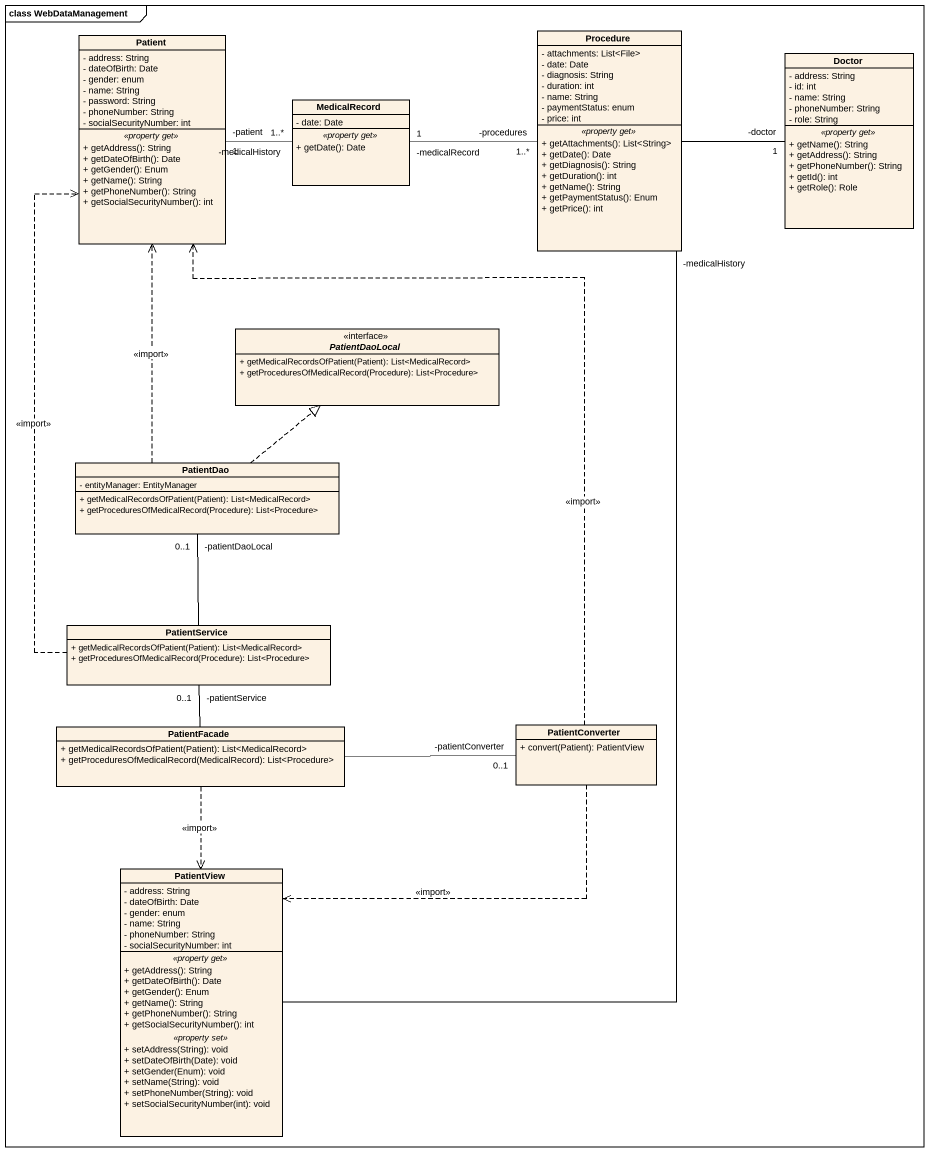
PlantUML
@startuml
mainframe class WebDataManagement
hide circle
hide empty members
skinparam classAttributeIconSize 0
class Patient {
  - address: String
  - dateOfBirth: Date
  - gender: enum
  - name: String
  - password: String
  - phoneNumber: String
  - socialSecurityNumber: int
  .. <<property get>> ..
  + getAddress(): String
  + getDateOfBirth(): Date
  + getGender(): Enum
  + getName(): String
  + getPhoneNumber(): String
  + getSocialSecurityNumber(): int
}
class Procedure {
  - attachments: List<File>
  - date: Date
  - diagnosis: String
  - duration: int
  - name: String
  - paymentStatus: enum
  - price: int
  .. <<property get>> ..
  + getAttachments(): List<String>
  + getDate(): Date
  + getDiagnosis(): String
  + getDuration(): int
  + getName(): String
  + getPaymentStatus(): Enum
  + getPrice(): int
}
class Doctor {
  - address: String
  - id: int
  - name: String
  - phoneNumber: String
  - role: String
  .. <<property get>> ..
  + getName(): String
  + getAddress(): String
  + getPhoneNumber(): String
  + getId(): int
  + getRole(): Role
}
class MedicalRecord {
  - date: Date
  .. <<property get>> ..
  + getDate(): Date
}
interface PatientDaoLocal {
  + getMedicalRecordsOfPatient(Patient): List<MedicalRecord>
  + getProceduresOfMedicalRecord(Procedure): List<Procedure>
}
class PatientDao {
  - entityManager: EntityManager
  + getMedicalRecordsOfPatient(Patient): List<MedicalRecord>
  + getProceduresOfMedicalRecord(Procedure): List<Procedure>
}
class PatientService {
  + getMedicalRecordsOfPatient(Patient): List<MedicalRecord>
  + getProceduresOfMedicalRecord(Procedure): List<Procedure>
}
class PatientFacade {
  + getMedicalRecordsOfPatient(Patient): List<MedicalRecord>
  + getProceduresOfMedicalRecord(MedicalRecord): List<Procedure>
}
class PatientConverter {
  + convert(Patient): PatientView
}
class PatientView {
  - address: String
  - dateOfBirth: Date
  - gender: enum
  - name: String
  - phoneNumber: String
  - socialSecurityNumber: int
  .. <<property get>> ..
  + getAddress(): String
  + getDateOfBirth(): Date
  + getGender(): Enum
  + getName(): String
  + getPhoneNumber(): String
  + getSocialSecurityNumber(): int
  .. <<property set>> ..
  + setAddress(String): void
  + setDateOfBirth(Date): void
  + setGender(Enum): void
  + setName(String): void
  + setPhoneNumber(String): void
  + setSocialSecurityNumber(int): void
}
Patient "-patient\n1" -right- "-medicalHistory\n1..*" MedicalRecord
Procedure -right- "-doctor\n1" Doctor
Procedure "-procedures\n1..*" -left- "-medicalRecord\n1" MedicalRecord
PatientDao .up.> Patient : <<import>>
PatientDao .up.|> PatientDaoLocal
PatientService .up.> Patient : <<import>>
PatientService -up- "-patientDaoLocal\n0..1" PatientDao
PatientFacade -up- "-patientService\n0..1" PatientService
PatientFacade -right- "-patientConverter\n0..1" PatientConverter
PatientFacade ..> PatientView : <<import>>
PatientConverter .up.> Patient : <<import>>
PatientConverter ..> PatientView : <<import>>
PatientView -up- "-medicalHistory" Procedure
@enduml
